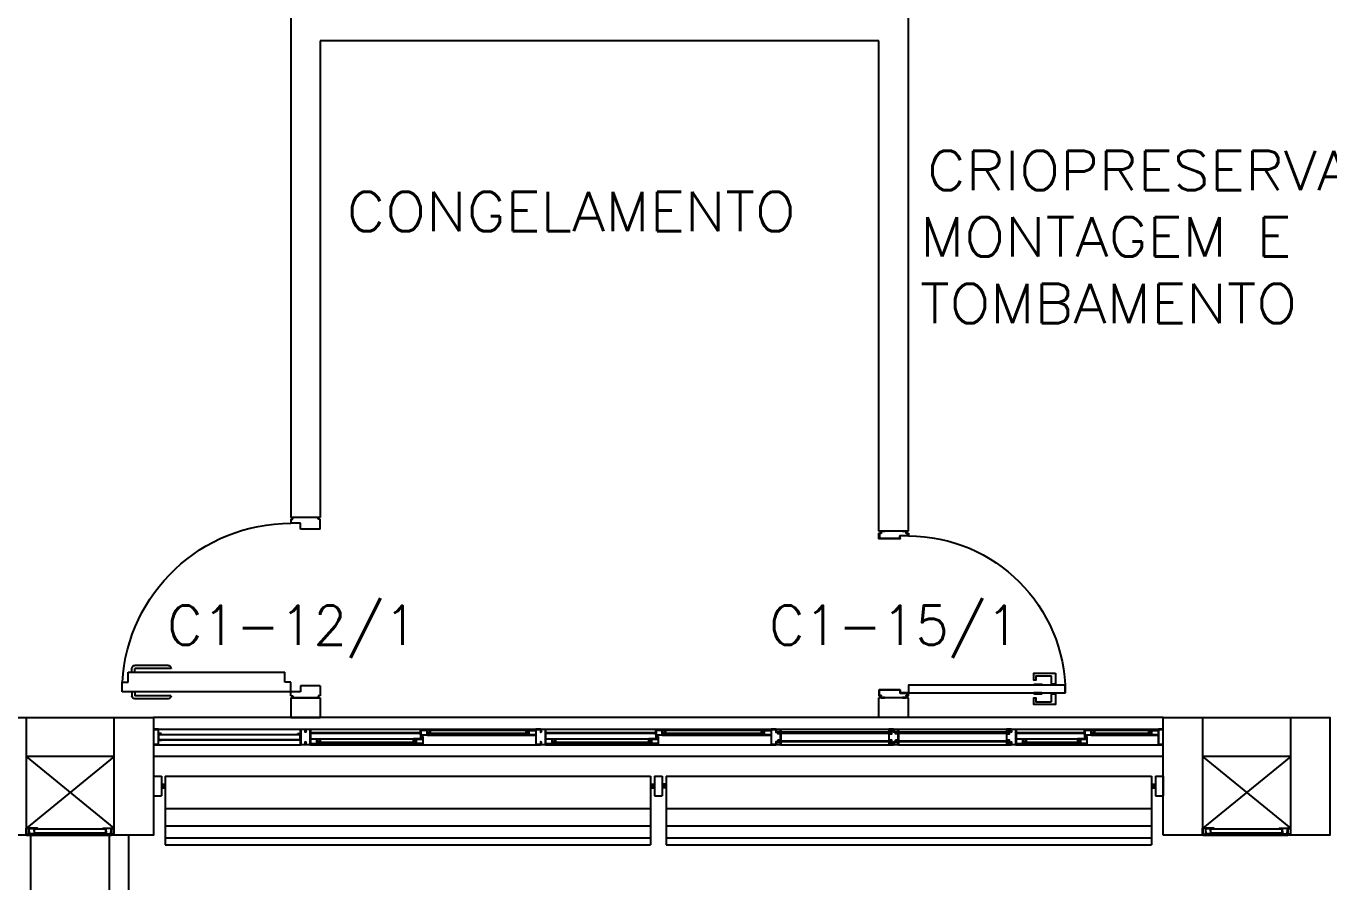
# Model space of a CAD drawing. Header units: millimetres. Extents: x 2801 to 3319, y 1187 to 1422.
# Drawn here: x 2996.52 to 3003.17, y 1251.11 to 1255.47 of the extents above; entities that cross this region are included whole.
import ezdxf

# ---------------------------------------------------------------- set-up
doc = ezdxf.new("R2010")
doc.units = ezdxf.units.MM
for name, color, linetype in [('AR-ALV', 2, 'Continuous'), ('AR-BRISES', 1, 'Continuous'), ('AR-ESQ', 1, 'Continuous'), ('AR-ESTC', 3, 'Continuous'), ('AR-PEITORIL', 1, 'Continuous'), ('AR-PISO', 1, 'Continuous'), ('AR-PORTA', 1, 'Continuous'), ('AR-SHAFT', 1, 'Continuous'), ('BR-LINHAS', 1, 'Continuous'), ('BR-MONTANTE', 242, 'Continuous'), ('BR-PAINEL', 1, 'Continuous'), ('BR-SUPORTE', 1, 'Continuous'), ('DT-ESQ-BAGUETE-C', 2, 'Continuous'), ('DT-ESQ-BAGUETE-V', 1, 'Continuous'), ('DT-ESQ-CHAPA DOBRADA-V', 1, 'Continuous'), ('DT-ESQ-MARCO-V', 1, 'Continuous'), ('DT-ESQ-PERFIL CADEIRA-C', 2, 'Continuous'), ('DT-ESQ-PERFIL CADEIRA-V', 1, 'Continuous'), ('DT-ESQ-PERFIL U SIMPLES-C', 2, 'Continuous'), ('DT-ESQ-PERFIL U-C', 2, 'Continuous'), ('DT-ESQ-PERFIL U-V', 1, 'Continuous'), ('DT-ESQ-VENEZIANA-C', 2, 'Continuous'), ('DT-ESQ-VENEZIANA-V', 2, 'Continuous'), ('DT-ESQ-VIDRO-C', 2, 'Continuous'), ('DT-ESQ-VIDRO-V', 2, 'Continuous'), ('ENDEREÇO', 2, 'Continuous'), ('insercao', 4, 'Continuous'), ('maçaneta', 1, 'Continuous'), ('mov', 1, 'Continuous'), ('PM-PERFIL U-C', 2, 'Continuous'), ('pm1', 2, 'Continuous'), ('pm2', 2, 'Continuous'), ('TEXTO', 2, 'Continuous')]:
    doc.layers.add(name, color=color, linetype=linetype)
doc.styles.add('S16', font='simplex.shx', dxfattribs={"width": 1.1, "height": 0.16})
doc.styles.add('UNB1-100', font='simplex.shx', dxfattribs={"height": 0.2})

# ---------------------------------------------------------------- blocks, each defined once
blk = doc.blocks.new('DET-GS-COBERTURA')
at = {"layer": 'AR-PISO', "linetype": 'Continuous'}
for p, q in [((211.4676, -512.9889), (210.8676, -512.9889)), ((210.9676, -516.3577), (210.9676, -512.9889)), ((211.3676, -516.3577), (211.3676, -512.9889)), ((211.4676, -516.3577), (211.4676, -512.9889))]:
    blk.add_line(p, q, dxfattribs=at)
blk = doc.blocks.new('pe80-alv-01p')
at = {"layer": 'maçaneta'}
for p, q in [((-0.165, 0.775), (-0.165, 0.945)), ((-0.13, 0.96), (-0.15, 0.96)), ((-0.15, 0.76), (-0.15, 0.945)), ((-0.13, 0.945), (-0.15, 0.945)), ((-0.03, 0.96), (-0.01, 0.96)), ((-0.03, 0.945), (-0.01, 0.945)), ((-0.01, 0.76), (-0.01, 0.945)), ((0.005, 0.775), (0.005, 0.945))]:
    blk.add_line(p, q, dxfattribs=at)
for centre, start, end in [((-0.15, 0.945), 90, 180), ((-0.01, 0.945), 360, 90), ((-0.15, 0.775), 180, 270), ((-0.01, 0.775), 270, 360)]:
    blk.add_arc(centre, 0.015, start, end, dxfattribs=at)
at = {"layer": 'mov'}
blk.add_arc((-0.03, 0.15), 0.86, 93.33303, 180, dxfattribs=at)
at = {"layer": 'pm1'}
for p, q in [((-0.03, 1.01), (-0.08, 1.01)), ((-0.08, 1.01), (-0.08, 0.98)), ((-0.03, 1.01), (-0.03, 1.01)), ((-0.03, 0.15), (-0.03, 1.01)), ((-0.13, 0.98), (-0.13, 0.18)), ((-0.08, 0.98), (-0.13, 0.98)), ((-0.91, 0.14), (-0.92, 0.14)), ((-0.92, 0.01), (-0.92, 0.14)), ((-0.91, 0.15), (-0.89, 0.15)), ((-0.91, 0.15), (-0.91, 0.14)), ((-0.89, 0.1), (-0.89, 0.15)), ((-0.08, 0.18), (-0.13, 0.18)), ((-0.08, 0.15), (-0.08, 0.18)), ((-0.03, 0.15), (-0.08, 0.15)), ((-0.01, 0.15), (-0.03, 0.15)), ((-0.03, 0.1), (-0.03, 0.15)), ((-0.03, 0.15), (-0.03, 0.15)), ((-0.01, 0.15), (-0.01, 0.14)), ((0.01, 0.15), (0.01, 0.15)), ((-0.86, 0.1), (-0.89, 0.1)), ((-0.86, 0), (-0.86, 0.1)), ((-0.06, 0), (-0.06, 0.1)), ((-0.06, 0.1), (-0.03, 0.1)), ((-0.91, 0.01), (-0.92, 0.01)), ((-0.91, 0), (-0.91, 0.01)), ((-0.86, 0), (-0.86, 0)), ((-0.06, 0), (-0.06, 0)), ((-0.06, 0), (-0.01, 0)), ((-0.01, 0), (-0.01, 0.01)), ((-0.86, 0), (-0.91, 0))]:
    blk.add_line(p, q, dxfattribs=at)
at = {"layer": 'pm2'}
for p, q in [((-0.01, 0.14), (0, 0.14)), ((0, 0.01), (0, 0.14)), ((-0.01, 0.01), (0, 0.01))]:
    blk.add_line(p, q, dxfattribs=at)
blk = doc.blocks.new('EF51-P')
at = {"layer": 'DT-ESQ-BAGUETE-C', "ltscale": 0.1}
for points in [[(1.41, -0.08), (1.3965, -0.08), (1.3965, -0.0785), (1.4095, -0.0785, 0.414214), (1.41, -0.078), (1.41, -0.067, 0.414214), (1.4095, -0.0665), (1.3965, -0.0665), (1.3965, -0.065), (1.41, -0.065, -0.414214), (1.4115, -0.0665), (1.4115, -0.0785, -0.414214)], [(1.9015, -0.08), (1.915, -0.08), (1.915, -0.0785), (1.902, -0.0785, -0.414214), (1.9015, -0.078), (1.9015, -0.067, -0.414214), (1.902, -0.0665), (1.915, -0.0665), (1.915, -0.065), (1.9015, -0.065, 0.414214), (1.9, -0.0665), (1.9, -0.0785, 0.414214)], [(2.61, -0.08), (2.5965, -0.08), (2.5965, -0.0785), (2.6095, -0.0785, 0.414214), (2.61, -0.078), (2.61, -0.067, 0.414214), (2.6095, -0.0665), (2.5965, -0.0665), (2.5965, -0.065), (2.61, -0.065, -0.414214), (2.6115, -0.0665), (2.6115, -0.0785, -0.414214)], [(3.1015, -0.08), (3.115, -0.08), (3.115, -0.0785), (3.102, -0.0785, -0.414214), (3.1015, -0.078), (3.1015, -0.067, -0.414214), (3.102, -0.0665), (3.115, -0.0665), (3.115, -0.065), (3.1015, -0.065, 0.414214), (3.1, -0.0665), (3.1, -0.0785, 0.414214)], [(4.7975, -0.08), (4.784, -0.08), (4.784, -0.0785), (4.797, -0.0785, 0.414214), (4.7975, -0.078), (4.7975, -0.067, 0.414214), (4.797, -0.0665), (4.784, -0.0665), (4.784, -0.065), (4.7975, -0.065, -0.414214), (4.799, -0.0665), (4.799, -0.0785, -0.414214)], [(5.0765, -0.08), (5.09, -0.08), (5.09, -0.0785), (5.077, -0.0785, -0.414214), (5.0765, -0.078), (5.0765, -0.067, -0.414214), (5.077, -0.0665), (5.09, -0.0665), (5.09, -0.065), (5.0765, -0.065, 0.414214), (5.075, -0.0665), (5.075, -0.0785, 0.414214)], [(0.8485, -0.125), (0.835, -0.125), (0.835, -0.1235), (0.848, -0.1235, 0.414214), (0.8485, -0.123), (0.8485, -0.112, 0.414214), (0.848, -0.1115), (0.835, -0.1115), (0.835, -0.11), (0.8485, -0.11, -0.414214), (0.85, -0.1115), (0.85, -0.1235, -0.414214)], [(1.3265, -0.125), (1.34, -0.125), (1.34, -0.1235), (1.327, -0.1235, -0.414214), (1.3265, -0.123), (1.3265, -0.112, -0.414214), (1.327, -0.1115), (1.34, -0.1115), (1.34, -0.11), (1.3265, -0.11, 0.414214), (1.325, -0.1115), (1.325, -0.1235, 0.414214)], [(2.0485, -0.125), (2.035, -0.125), (2.035, -0.1235), (2.048, -0.1235, 0.414214), (2.0485, -0.123), (2.0485, -0.112, 0.414214), (2.048, -0.1115), (2.035, -0.1115), (2.035, -0.11), (2.0485, -0.11, -0.414214), (2.05, -0.1115), (2.05, -0.1235, -0.414214)], [(2.5265, -0.125), (2.54, -0.125), (2.54, -0.1235), (2.527, -0.1235, -0.414214), (2.5265, -0.123), (2.5265, -0.112, -0.414214), (2.527, -0.1115), (2.54, -0.1115), (2.54, -0.11), (2.5265, -0.11, 0.414214), (2.525, -0.1115), (2.525, -0.1235, 0.414214)], [(4.4485, -0.125), (4.435, -0.125), (4.435, -0.1235), (4.448, -0.1235, 0.414214), (4.4485, -0.123), (4.4485, -0.112, 0.414214), (4.448, -0.1115), (4.435, -0.1115), (4.435, -0.11), (4.4485, -0.11, -0.414214), (4.45, -0.1115), (4.45, -0.1235, -0.414214)], [(4.714, -0.125), (4.7275, -0.125), (4.7275, -0.1235), (4.7145, -0.1235, -0.414214), (4.714, -0.123), (4.714, -0.112, -0.414214), (4.7145, -0.1115), (4.7275, -0.1115), (4.7275, -0.11), (4.714, -0.11, 0.414214), (4.7125, -0.1115), (4.7125, -0.1235, 0.414214)]]:
    blk.add_lwpolyline(points, format="xyb", close=True, dxfattribs=at)
at = {"layer": 'DT-ESQ-BAGUETE-V', "ltscale": 0.1}
for p, q in [((1.41, -0.065), (1.9015, -0.065)), ((2.61, -0.065), (3.1015, -0.065)), ((4.7975, -0.065), (5.0765, -0.065)), ((0.8485, -0.11), (1.3265, -0.11)), ((2.0485, -0.11), (2.5265, -0.11)), ((4.4485, -0.11), (4.714, -0.11))]:
    blk.add_line(p, q, dxfattribs=at)
at = {"layer": 'DT-ESQ-CHAPA DOBRADA-V', "ltscale": 0.1}
for p, q in [((0.8, -0.077), (1.3615, -0.077)), ((0.8, -0.08), (1.3615, -0.08)), ((2, -0.077), (2.5615, -0.077)), ((2, -0.08), (2.5615, -0.08)), ((4.4, -0.077), (4.749, -0.077)), ((4.4, -0.08), (4.749, -0.08))]:
    blk.add_line(p, q, dxfattribs=at)
at = {"layer": 'DT-ESQ-MARCO-V', "ltscale": 0.1}
for p, q in [((0.0235, -0.06), (0.7515, -0.06)), ((3.1985, -0.06), (3.7515, -0.06)), ((3.7985, -0.06), (4.3515, -0.06)), ((0.0235, -0.14), (0.7515, -0.14)), ((3.1985, -0.14), (3.7515, -0.14)), ((3.7985, -0.14), (4.3515, -0.14))]:
    blk.add_line(p, q, dxfattribs=at)
at = {"layer": 'DT-ESQ-PERFIL CADEIRA-C', "ltscale": 0.1}
for p, q in [((1.3635, -0.0885), (1.41, -0.0885)), ((1.95, -0.0885), (1.9015, -0.0885)), ((2.5635, -0.0885), (2.61, -0.0885)), ((3.15, -0.0885), (3.1015, -0.0885)), ((4.751, -0.0885), (4.7975, -0.0885)), ((5.125, -0.0885), (5.0765, -0.0885)), ((0.8, -0.1335), (0.8485, -0.1335)), ((1.373, -0.1335), (1.3265, -0.1335)), ((2, -0.1335), (2.0485, -0.1335)), ((2.573, -0.1335), (2.5265, -0.1335)), ((4.4, -0.1335), (4.4485, -0.1335)), ((4.7605, -0.1335), (4.714, -0.1335))]:
    blk.add_line(p, q, dxfattribs=at)
for points in [[(1.41, -0.087, -1), (1.41, -0.09), (1.3635, -0.09, -0.414214), (1.3615, -0.088), (1.3615, -0.067, -0.414214), (1.3635, -0.065), (1.395, -0.065, -0.414214), (1.3965, -0.0665), (1.3965, -0.087)], [(1.9015, -0.09), (1.95, -0.09), (1.95, -0.0885), (1.915, -0.0885, 0.198912), (1.9161, -0.0881, 0.198913), (1.9165, -0.087), (1.9165, -0.067, -0.414214), (1.917, -0.0665), (1.95, -0.0665), (1.95, -0.065), (1.9165, -0.065, 0.414214), (1.915, -0.0665), (1.915, -0.0785), (1.915, -0.08), (1.915, -0.087), (1.9015, -0.087, 1)], [(2.61, -0.087, -1), (2.61, -0.09), (2.5635, -0.09, -0.414214), (2.5615, -0.088), (2.5615, -0.067, -0.414214), (2.5635, -0.065), (2.595, -0.065, -0.414214), (2.5965, -0.0665), (2.5965, -0.087)], [(3.1015, -0.09), (3.15, -0.09), (3.15, -0.0885), (3.115, -0.0885, 0.198912), (3.1161, -0.0881, 0.198913), (3.1165, -0.087), (3.1165, -0.067, -0.414214), (3.117, -0.0665), (3.15, -0.0665), (3.15, -0.065), (3.1165, -0.065, 0.414214), (3.115, -0.0665), (3.115, -0.0785), (3.115, -0.08), (3.115, -0.087), (3.1015, -0.087, 1)], [(4.7975, -0.087, -1), (4.7975, -0.09), (4.751, -0.09, -0.414214), (4.749, -0.088), (4.749, -0.067, -0.414214), (4.751, -0.065), (4.7825, -0.065, -0.414214), (4.784, -0.0665), (4.784, -0.087)], [(5.0765, -0.09), (5.125, -0.09), (5.125, -0.0885), (5.09, -0.0885, 0.198912), (5.0911, -0.0881, 0.198913), (5.0915, -0.087), (5.0915, -0.067, -0.414214), (5.092, -0.0665), (5.125, -0.0665), (5.125, -0.065), (5.0915, -0.065, 0.414214), (5.09, -0.0665), (5.09, -0.0785), (5.09, -0.08), (5.09, -0.087), (5.0765, -0.087, 1)], [(0.8485, -0.135), (0.8, -0.135), (0.8, -0.1335), (0.835, -0.1335, -0.198912), (0.8339, -0.1331, -0.198913), (0.8335, -0.132), (0.8335, -0.112, 0.414214), (0.833, -0.1115), (0.8, -0.1115), (0.8, -0.11), (0.8335, -0.11, -0.414214), (0.835, -0.1115), (0.835, -0.1235), (0.835, -0.125), (0.835, -0.132), (0.8485, -0.132, -1)], [(1.3265, -0.132, 1), (1.3265, -0.135), (1.373, -0.135, 0.414214), (1.375, -0.133), (1.375, -0.112, 0.414214), (1.373, -0.11), (1.3415, -0.11, 0.414214), (1.34, -0.1115), (1.34, -0.132)], [(1.34, -0.1335, 0.198913), (1.3411, -0.1331, 0.198913), (1.3415, -0.132), (1.3415, -0.112, -0.414214), (1.342, -0.1115), (1.373, -0.1115, -0.414214), (1.3735, -0.112), (1.3735, -0.133, -0.414214), (1.373, -0.1335)], [(1.3965, -0.0885, -0.198913), (1.3954, -0.0881, -0.198913), (1.395, -0.087), (1.395, -0.067, 0.414214), (1.3945, -0.0665), (1.3635, -0.0665, 0.414214), (1.363, -0.067), (1.363, -0.088, 0.414214), (1.3635, -0.0885)], [(2.0485, -0.135), (2, -0.135), (2, -0.1335), (2.035, -0.1335, -0.198912), (2.0339, -0.1331, -0.198913), (2.0335, -0.132), (2.0335, -0.112, 0.414214), (2.033, -0.1115), (2, -0.1115), (2, -0.11), (2.0335, -0.11, -0.414214), (2.035, -0.1115), (2.035, -0.1235), (2.035, -0.125), (2.035, -0.132), (2.0485, -0.132, -1)], [(2.5265, -0.132, 1), (2.5265, -0.135), (2.573, -0.135, 0.414214), (2.575, -0.133), (2.575, -0.112, 0.414214), (2.573, -0.11), (2.5415, -0.11, 0.414214), (2.54, -0.1115), (2.54, -0.132)], [(2.54, -0.1335, 0.198913), (2.5411, -0.1331, 0.198913), (2.5415, -0.132), (2.5415, -0.112, -0.414214), (2.542, -0.1115), (2.573, -0.1115, -0.414214), (2.5735, -0.112), (2.5735, -0.133, -0.414214), (2.573, -0.1335)], [(2.5965, -0.0885, -0.198913), (2.5954, -0.0881, -0.198913), (2.595, -0.087), (2.595, -0.067, 0.414214), (2.5945, -0.0665), (2.5635, -0.0665, 0.414214), (2.563, -0.067), (2.563, -0.088, 0.414214), (2.5635, -0.0885)], [(4.4485, -0.135), (4.4, -0.135), (4.4, -0.1335), (4.435, -0.1335, -0.198912), (4.4339, -0.1331, -0.198913), (4.4335, -0.132), (4.4335, -0.112, 0.414214), (4.433, -0.1115), (4.4, -0.1115), (4.4, -0.11), (4.4335, -0.11, -0.414214), (4.435, -0.1115), (4.435, -0.1235), (4.435, -0.125), (4.435, -0.132), (4.4485, -0.132, -1)], [(4.714, -0.132, 1), (4.714, -0.135), (4.7605, -0.135, 0.414214), (4.7625, -0.133), (4.7625, -0.112, 0.414214), (4.7605, -0.11), (4.729, -0.11, 0.414214), (4.7275, -0.1115), (4.7275, -0.132)], [(4.7275, -0.1335, 0.198913), (4.7286, -0.1331, 0.198913), (4.729, -0.132), (4.729, -0.112, -0.414214), (4.7295, -0.1115), (4.7605, -0.1115, -0.414214), (4.761, -0.112), (4.761, -0.133, -0.414214), (4.7605, -0.1335)], [(4.784, -0.0885, -0.198913), (4.7829, -0.0881, -0.198913), (4.7825, -0.087), (4.7825, -0.067, 0.414214), (4.782, -0.0665), (4.751, -0.0665, 0.414214), (4.7505, -0.067), (4.7505, -0.088, 0.414214), (4.751, -0.0885)]]:
    blk.add_lwpolyline(points, format="xyb", close=True, dxfattribs=at)
at = {"layer": 'DT-ESQ-PERFIL CADEIRA-V', "ltscale": 0.1}
for p, q in [((1.395, -0.09), (1.9015, -0.09)), ((2.595, -0.09), (3.1015, -0.09)), ((4.7825, -0.09), (5.0765, -0.09)), ((0.8485, -0.135), (1.3265, -0.135)), ((2.0485, -0.135), (2.5265, -0.135)), ((4.4485, -0.135), (4.714, -0.135))]:
    blk.add_line(p, q, dxfattribs=at)
at = {"layer": 'DT-ESQ-PERFIL U SIMPLES-C', "ltscale": 0.1}
for points in [[(1.3635, -0.102), (1.3715, -0.102), (1.3715, -0.1005), (1.3635, -0.1005, -0.414214), (1.363, -0.1), (1.363, -0.092, -0.414214), (1.3635, -0.0915), (1.3715, -0.0915), (1.3715, -0.09), (1.3635, -0.09, 0.414214), (1.3615, -0.092), (1.3615, -0.1, 0.414214)], [(1.373, -0.098), (1.365, -0.098), (1.365, -0.0995), (1.373, -0.0995, -0.414214), (1.3735, -0.1), (1.3735, -0.108, -0.414214), (1.373, -0.1085), (1.365, -0.1085), (1.365, -0.11), (1.373, -0.11, 0.414214), (1.375, -0.108), (1.375, -0.1, 0.414214)], [(2.5635, -0.102), (2.5715, -0.102), (2.5715, -0.1005), (2.5635, -0.1005, -0.414214), (2.563, -0.1), (2.563, -0.092, -0.414214), (2.5635, -0.0915), (2.5715, -0.0915), (2.5715, -0.09), (2.5635, -0.09, 0.414214), (2.5615, -0.092), (2.5615, -0.1, 0.414214)], [(2.573, -0.098), (2.565, -0.098), (2.565, -0.0995), (2.573, -0.0995, -0.414214), (2.5735, -0.1), (2.5735, -0.108, -0.414214), (2.573, -0.1085), (2.565, -0.1085), (2.565, -0.11), (2.573, -0.11, 0.414214), (2.575, -0.108), (2.575, -0.1, 0.414214)], [(4.751, -0.102), (4.759, -0.102), (4.759, -0.1005), (4.751, -0.1005, -0.414214), (4.7505, -0.1), (4.7505, -0.092, -0.414214), (4.751, -0.0915), (4.759, -0.0915), (4.759, -0.09), (4.751, -0.09, 0.414214), (4.749, -0.092), (4.749, -0.1, 0.414214)], [(4.7605, -0.098), (4.7525, -0.098), (4.7525, -0.0995), (4.7605, -0.0995, -0.414214), (4.761, -0.1), (4.761, -0.108, -0.414214), (4.7605, -0.1085), (4.7525, -0.1085), (4.7525, -0.11), (4.7605, -0.11, 0.414214), (4.7625, -0.108), (4.7625, -0.1, 0.414214)]]:
    blk.add_lwpolyline(points, format="xyb", close=True, dxfattribs=at)
at = {"layer": 'DT-ESQ-PERFIL U-C', "ltscale": 0.1}
for points in [[(0.025, -0.1234), (0.025, -0.086), (0.0385, -0.086, 1), (0.0385, -0.083), (0.025, -0.083), (0.025, -0.0615, 0.414214), (0.0235, -0.06), (0.0015, -0.06, 0.414214), (0, -0.0615), (0, -0.075), (0.0015, -0.075), (0.0015, -0.0615), (0.0235, -0.0615), (0.0235, -0.083, 0.414214), (0.025, -0.0845, 0.414214), (0.0235, -0.086), (0.0235, -0.1234), (0.0235, -0.1385), (0.0015, -0.1385), (0.0015, -0.125), (0, -0.125), (0, -0.1385, 0.414214), (0.0015, -0.14), (0.0235, -0.14, 0.414214), (0.025, -0.1385)], [(0.75, -0.1234), (0.75, -0.086), (0.7365, -0.086, -1), (0.7365, -0.083), (0.75, -0.083), (0.75, -0.0615, -0.414214), (0.7515, -0.06), (0.7735, -0.06, -0.414214), (0.775, -0.0615), (0.775, -0.075), (0.7735, -0.075), (0.7735, -0.0615), (0.7515, -0.0615), (0.7515, -0.083, -0.414214), (0.75, -0.0845, -0.414214), (0.7515, -0.086), (0.7515, -0.1234), (0.7515, -0.1385), (0.7735, -0.1385), (0.7735, -0.125), (0.775, -0.125), (0.775, -0.1385, -0.414214), (0.7735, -0.14), (0.7515, -0.14, -0.414214), (0.75, -0.1385)], [(0.775, -0.0615, -0.414214), (0.7765, -0.06), (0.7985, -0.06, -0.414214), (0.8, -0.0615), (0.8, -0.1385, -0.414214), (0.7985, -0.14), (0.7765, -0.14, -0.414214), (0.775, -0.1385), (0.775, -0.125), (0.7765, -0.125), (0.7765, -0.138, 0.414214), (0.777, -0.1385), (0.798, -0.1385, 0.414214), (0.7985, -0.138), (0.7985, -0.062, 0.414214), (0.798, -0.0615), (0.777, -0.0615, 0.414214), (0.7765, -0.062), (0.7765, -0.075), (0.775, -0.075)], [(1.975, -0.0615, 0.414214), (1.9735, -0.06), (1.9515, -0.06, 0.414214), (1.95, -0.0615), (1.95, -0.1385, 0.414214), (1.9515, -0.14), (1.9735, -0.14, 0.414214), (1.975, -0.1385), (1.975, -0.125), (1.9735, -0.125), (1.9735, -0.138, -0.414214), (1.973, -0.1385), (1.952, -0.1385, -0.414214), (1.9515, -0.138), (1.9515, -0.062, -0.414214), (1.952, -0.0615), (1.973, -0.0615, -0.414214), (1.9735, -0.062), (1.9735, -0.075), (1.975, -0.075)], [(1.975, -0.0615, -0.414214), (1.9765, -0.06), (1.9985, -0.06, -0.414214), (2, -0.0615), (2, -0.1385, -0.414214), (1.9985, -0.14), (1.9765, -0.14, -0.414214), (1.975, -0.1385), (1.975, -0.125), (1.9765, -0.125), (1.9765, -0.138, 0.414214), (1.977, -0.1385), (1.998, -0.1385, 0.414214), (1.9985, -0.138), (1.9985, -0.062, 0.414214), (1.998, -0.0615), (1.977, -0.0615, 0.414214), (1.9765, -0.062), (1.9765, -0.075), (1.975, -0.075)], [(3.175, -0.0615, 0.414214), (3.1735, -0.06), (3.1515, -0.06, 0.414214), (3.15, -0.0615), (3.15, -0.1385, 0.414214), (3.1515, -0.14), (3.1735, -0.14, 0.414214), (3.175, -0.1385), (3.175, -0.125), (3.1735, -0.125), (3.1735, -0.138, -0.414214), (3.173, -0.1385), (3.152, -0.1385, -0.414214), (3.1515, -0.138), (3.1515, -0.062, -0.414214), (3.152, -0.0615), (3.173, -0.0615, -0.414214), (3.1735, -0.062), (3.1735, -0.075), (3.175, -0.075)], [(3.2, -0.1285), (3.2, -0.1385, -0.414214), (3.1985, -0.14), (3.1765, -0.14, -0.414214), (3.175, -0.1385), (3.175, -0.125), (3.1765, -0.125), (3.1765, -0.138, 0.414214), (3.177, -0.1385), (3.198, -0.1385, 0.414214), (3.1985, -0.138), (3.1985, -0.1285), (3.1855, -0.1285, -0.414214), (3.184, -0.127), (3.184, -0.117, -0.414214), (3.1855, -0.1155), (3.1985, -0.1155), (3.1985, -0.0845), (3.1855, -0.0845, -0.414214), (3.184, -0.083), (3.184, -0.073, -0.414214), (3.1855, -0.0715), (3.1985, -0.0715), (3.1985, -0.062, 0.414214), (3.198, -0.0615), (3.177, -0.0615, 0.414214), (3.1765, -0.062), (3.1765, -0.075), (3.175, -0.075), (3.175, -0.0615, -0.414214), (3.1765, -0.06), (3.1985, -0.06, -0.414214), (3.2, -0.0615), (3.2, -0.0715, -0.414214), (3.1985, -0.073), (3.1855, -0.073), (3.1855, -0.083), (3.1985, -0.083), (3.1985, -0.083, -0.414214), (3.2, -0.0845), (3.2, -0.1155, -0.414214), (3.1985, -0.117), (3.1985, -0.117), (3.1855, -0.117), (3.1855, -0.127), (3.1985, -0.127, -0.414214)], [(3.75, -0.1285), (3.75, -0.1385, 0.414214), (3.7515, -0.14), (3.7735, -0.14, 0.414214), (3.775, -0.1385), (3.775, -0.125), (3.7735, -0.125), (3.7735, -0.138, -0.414214), (3.773, -0.1385), (3.752, -0.1385, -0.414214), (3.7515, -0.138), (3.7515, -0.1285), (3.7645, -0.1285, 0.414214), (3.766, -0.127), (3.766, -0.117, 0.414214), (3.7645, -0.1155), (3.7515, -0.1155), (3.7515, -0.0845), (3.7645, -0.0845, 0.414214), (3.766, -0.083), (3.766, -0.073, 0.414214), (3.7645, -0.0715), (3.7515, -0.0715), (3.7515, -0.062, -0.414214), (3.752, -0.0615), (3.773, -0.0615, -0.414214), (3.7735, -0.062), (3.7735, -0.075), (3.775, -0.075), (3.775, -0.0615, 0.414214), (3.7735, -0.06), (3.7515, -0.06, 0.414214), (3.75, -0.0615), (3.75, -0.0715, 0.414214), (3.7515, -0.073), (3.7645, -0.073), (3.7645, -0.083), (3.7515, -0.083), (3.7515, -0.083, 0.414214), (3.75, -0.0845), (3.75, -0.1155, 0.414214), (3.7515, -0.117), (3.7515, -0.117), (3.7645, -0.117), (3.7645, -0.127), (3.7515, -0.127, 0.414214)], [(3.8, -0.1285), (3.8, -0.1385, -0.414214), (3.7985, -0.14), (3.7765, -0.14, -0.414214), (3.775, -0.1385), (3.775, -0.125), (3.7765, -0.125), (3.7765, -0.138, 0.414214), (3.777, -0.1385), (3.798, -0.1385, 0.414214), (3.7985, -0.138), (3.7985, -0.1285), (3.7855, -0.1285, -0.414214), (3.784, -0.127), (3.784, -0.117, -0.414214), (3.7855, -0.1155), (3.7985, -0.1155), (3.7985, -0.0845), (3.7855, -0.0845, -0.414214), (3.784, -0.083), (3.784, -0.073, -0.414214), (3.7855, -0.0715), (3.7985, -0.0715), (3.7985, -0.062, 0.414214), (3.798, -0.0615), (3.777, -0.0615, 0.414214), (3.7765, -0.062), (3.7765, -0.075), (3.775, -0.075), (3.775, -0.0615, -0.414214), (3.7765, -0.06), (3.7985, -0.06, -0.414214), (3.8, -0.0615), (3.8, -0.0715, -0.414214), (3.7985, -0.073), (3.7855, -0.073), (3.7855, -0.083), (3.7985, -0.083), (3.7985, -0.083, -0.414214), (3.8, -0.0845), (3.8, -0.1155, -0.414214), (3.7985, -0.117), (3.7985, -0.117), (3.7855, -0.117), (3.7855, -0.127), (3.7985, -0.127, -0.414214)], [(4.35, -0.1285), (4.35, -0.1385, 0.414214), (4.3515, -0.14), (4.3735, -0.14, 0.414214), (4.375, -0.1385), (4.375, -0.125), (4.3735, -0.125), (4.3735, -0.138, -0.414214), (4.373, -0.1385), (4.352, -0.1385, -0.414214), (4.3515, -0.138), (4.3515, -0.1285), (4.3645, -0.1285, 0.414214), (4.366, -0.127), (4.366, -0.117, 0.414214), (4.3645, -0.1155), (4.3515, -0.1155), (4.3515, -0.0845), (4.3645, -0.0845, 0.414214), (4.366, -0.083), (4.366, -0.073, 0.414214), (4.3645, -0.0715), (4.3515, -0.0715), (4.3515, -0.062, -0.414214), (4.352, -0.0615), (4.373, -0.0615, -0.414214), (4.3735, -0.062), (4.3735, -0.075), (4.375, -0.075), (4.375, -0.0615, 0.414214), (4.3735, -0.06), (4.3515, -0.06, 0.414214), (4.35, -0.0615), (4.35, -0.0715, 0.414214), (4.3515, -0.073), (4.3645, -0.073), (4.3645, -0.083), (4.3515, -0.083), (4.3515, -0.083, 0.414214), (4.35, -0.0845), (4.35, -0.1155, 0.414214), (4.3515, -0.117), (4.3515, -0.117), (4.3645, -0.117), (4.3645, -0.127), (4.3515, -0.127, 0.414214)], [(4.375, -0.0615, -0.414214), (4.3765, -0.06), (4.3985, -0.06, -0.414214), (4.4, -0.0615), (4.4, -0.1385, -0.414214), (4.3985, -0.14), (4.3765, -0.14, -0.414214), (4.375, -0.1385), (4.375, -0.125), (4.3765, -0.125), (4.3765, -0.138, 0.414214), (4.377, -0.1385), (4.398, -0.1385, 0.414214), (4.3985, -0.138), (4.3985, -0.062, 0.414214), (4.398, -0.0615), (4.377, -0.0615, 0.414214), (4.3765, -0.062), (4.3765, -0.075), (4.375, -0.075)], [(5.15, -0.0615, 0.414214), (5.1485, -0.06), (5.1265, -0.06, 0.414214), (5.125, -0.0615), (5.125, -0.1385, 0.414214), (5.1265, -0.14), (5.1485, -0.14, 0.414214), (5.15, -0.1385), (5.15, -0.125), (5.1485, -0.125), (5.1485, -0.138, -0.414214), (5.148, -0.1385), (5.127, -0.1385, -0.414214), (5.1265, -0.138), (5.1265, -0.062, -0.414214), (5.127, -0.0615), (5.148, -0.0615, -0.414214), (5.1485, -0.062), (5.1485, -0.075), (5.15, -0.075)], [(0.04, -0.086), (0.0265, -0.086, 0.414214), (0.025, -0.0875), (0.025, -0.1145, 0.414214), (0.0265, -0.116), (0.04, -0.116), (0.04, -0.1145), (0.0265, -0.1145), (0.0265, -0.0875), (0.04, -0.0875)], [(0.735, -0.086), (0.7485, -0.086, -0.414214), (0.75, -0.0875), (0.75, -0.1145, -0.414214), (0.7485, -0.116), (0.735, -0.116), (0.735, -0.1145), (0.7485, -0.1145), (0.7485, -0.0875), (0.735, -0.0875)]]:
    blk.add_lwpolyline(points, format="xyb", close=True, dxfattribs=at)
for points in [[(0.025, -0.0845), (0.0385, -0.0845)], [(0.75, -0.0845), (0.7365, -0.0845)]]:
    blk.add_lwpolyline(points, dxfattribs=at)
at = {"layer": 'DT-ESQ-PERFIL U-V', "ltscale": 0.1}
for p, q in [((0.7985, -0.06), (1.9515, -0.06)), ((1.9985, -0.06), (3.1515, -0.06)), ((4.3985, -0.06), (5.1265, -0.06)), ((0.7985, -0.14), (1.9515, -0.14)), ((1.9985, -0.14), (3.1515, -0.14)), ((4.3985, -0.14), (5.1265, -0.14))]:
    blk.add_line(p, q, dxfattribs=at)
at = {"layer": 'DT-ESQ-VENEZIANA-C', "ltscale": 0.1}
for p, q in [((0.0265, -0.113), (0.7485, -0.113)), ((0.0265, -0.1145), (0.7485, -0.1145))]:
    blk.add_line(p, q, dxfattribs=at)
at = {"layer": 'DT-ESQ-VENEZIANA-V', "ltscale": 0.1}
blk.add_line((0.0265, -0.0875), (0.7485, -0.0875), dxfattribs=at)
at = {"layer": 'DT-ESQ-VIDRO-C', "ltscale": 0.1}
for points in [[(0.838, -0.13), (0.838, -0.127), (1.337, -0.127), (1.337, -0.13)], [(1.9125, -0.085), (1.9125, -0.082), (1.399, -0.082), (1.399, -0.085)], [(2.038, -0.13), (2.038, -0.127), (2.537, -0.127), (2.537, -0.13)], [(3.1125, -0.085), (3.1125, -0.082), (2.599, -0.082), (2.599, -0.085)], [(3.7625, -0.081), (3.7625, -0.075), (3.1875, -0.075), (3.1875, -0.081)], [(4.3625, -0.081), (4.3625, -0.075), (3.7875, -0.075), (3.7875, -0.081)], [(4.438, -0.13), (4.438, -0.127), (4.7245, -0.127), (4.7245, -0.13)], [(5.0875, -0.085), (5.0875, -0.082), (4.7865, -0.082), (4.7865, -0.085)]]:
    blk.add_lwpolyline(points, close=True, dxfattribs=at)
at = {"layer": 'DT-ESQ-VIDRO-V', "ltscale": 0.1}
for points in [[(3.7625, -0.119), (3.7625, -0.125), (3.1875, -0.125), (3.1875, -0.119)], [(4.3625, -0.119), (4.3625, -0.125), (3.7875, -0.125), (3.7875, -0.119)]]:
    blk.add_lwpolyline(points, close=True, dxfattribs=at)
blk = doc.blocks.new('BR-MODULO1')
at = {"layer": 'BR-LINHAS'}
for p, q in [((0.06, -0.2648), (2.535, -0.2648)), ((2.615, -0.2648), (5.09, -0.2648)), ((0.06, -0.3524), (2.535, -0.3524)), ((2.615, -0.3524), (5.09, -0.3524)), ((0.06, -0.4147), (2.535, -0.4147)), ((2.615, -0.4147), (5.09, -0.4147))]:
    blk.add_line(p, q, dxfattribs=at)
at = {"layer": 'BR-MONTANTE'}
for p, q in [((0, -0.1), (0, -0.2)), ((0, -0.1), (0.04, -0.1)), ((0.04, -0.1), (0.04, -0.2)), ((2.5547, -0.1), (2.5947, -0.1)), ((2.5547, -0.1), (2.5547, -0.2)), ((2.5947, -0.1), (2.5947, -0.2)), ((5.11, -0.1), (5.11, -0.2)), ((5.11, -0.1), (5.15, -0.1)), ((5.15, -0.1), (5.15, -0.2)), ((0, -0.2), (0.04, -0.2)), ((2.5547, -0.2), (2.5947, -0.2)), ((5.11, -0.2), (5.15, -0.2))]:
    blk.add_line(p, q, dxfattribs=at)
at = {"layer": 'BR-PAINEL'}
for p, q in [((0.06, -0.1), (2.535, -0.1)), ((0.06, -0.1), (0.06, -0.45)), ((2.535, -0.1), (2.535, -0.45)), ((2.615, -0.1), (2.615, -0.45)), ((2.615, -0.1), (5.09, -0.1)), ((5.09, -0.1), (5.09, -0.45)), ((0.06, -0.45), (2.535, -0.45)), ((2.615, -0.45), (5.09, -0.45))]:
    blk.add_line(p, q, dxfattribs=at)
at = {"layer": 'BR-SUPORTE'}
for p, q in [((0.04, -0.14), (0.06, -0.14)), ((0.04, -0.16), (0.06, -0.16)), ((0.05, -0.14), (0.05, -0.16)), ((2.5347, -0.14), (2.5547, -0.14)), ((2.5347, -0.16), (2.5547, -0.16)), ((2.5447, -0.14), (2.5447, -0.16)), ((2.6147, -0.14), (2.5947, -0.14)), ((2.6147, -0.16), (2.5947, -0.16)), ((2.6047, -0.14), (2.6047, -0.16)), ((5.09, -0.14), (5.11, -0.14)), ((5.09, -0.16), (5.11, -0.16)), ((5.1, -0.14), (5.1, -0.16))]:
    blk.add_line(p, q, dxfattribs=at)
blk = doc.blocks.new('PM3')
at = {"layer": 'maçaneta'}
for points in [[(0.02, 0.825), (-0.035, 0.825), (-0.035, 0.715), (0, 0.715), (0, 0.725), (-0.02, 0.725), (-0.02, 0.8035, -0.414214), (-0.0185, 0.805), (0.02, 0.805)], [(0.125, 0.825), (0.07, 0.825), (0.07, 0.805), (0.1085, 0.805, -0.414214), (0.11, 0.8035), (0.11, 0.725), (0.09, 0.725), (0.09, 0.715), (0.125, 0.715)]]:
    blk.add_lwpolyline(points, format="xyb", close=True, dxfattribs=at)
for points in [[(0.02, 0.715), (0.02, 0.755), (0.025, 0.755), (0.025, 0.715)], [(0.07, 0.715), (0.07, 0.755), (0.065, 0.755), (0.065, 0.715)]]:
    blk.add_lwpolyline(points, close=True, dxfattribs=at)
at = {"layer": 'mov'}
blk.add_arc((0.025, 0.075), 0.8, 0, 90, dxfattribs=at)
at = {"layer": 'PM-PERFIL U-C'}
for p, q in [((0.01, 0.065), (0.01, 0.0735)), ((0.0115, 0.075), (0.0235, 0.075)), ((0.012, 0.073), (0.012, 0.0645)), ((0.023, 0.073), (0.012, 0.073)), ((0.023, 0.0335), (0.023, 0.073)), ((0.025, 0.0735), (0.025, 0.034)), ((0.825, 0.0735), (0.825, 0.034)), ((0.8385, 0.075), (0.8265, 0.075)), ((0.827, 0.073), (0.838, 0.073)), ((0.827, 0.0335), (0.827, 0.073)), ((0.838, 0.073), (0.838, 0.0645)), ((0.84, 0.065), (0.84, 0.0735)), ((0, 0.045), (0, 0.0635)), ((0.002, 0.045), (0, 0.045)), ((0.0015, 0.065), (0.01, 0.065)), ((0.002, 0.063), (0.002, 0.045)), ((0.0105, 0.063), (0.002, 0.063)), ((0.038, 0.032), (0.0245, 0.032)), ((0.0385, 0.034), (0.025, 0.034)), ((0.038, 0.032), (0.038, -0.073)), ((0.04, 0.0325), (0.04, -0.0735)), ((0.81, 0.0325), (0.81, -0.0735)), ((0.8115, 0.034), (0.825, 0.034)), ((0.812, 0.032), (0.8255, 0.032)), ((0.812, 0.032), (0.812, -0.073)), ((0.8395, 0.063), (0.848, 0.063)), ((0.8485, 0.065), (0.84, 0.065)), ((0.848, 0.063), (0.848, 0.045)), ((0.848, 0.045), (0.85, 0.045)), ((0.85, 0.045), (0.85, 0.0635)), ((0, -0.045), (0.002, -0.045)), ((0, -0.0635), (0, -0.045)), ((0.01, -0.065), (0.0015, -0.065)), ((0.002, -0.045), (0.002, -0.063)), ((0.002, -0.063), (0.0105, -0.063)), ((0.01, -0.0735), (0.01, -0.065)), ((0.012, -0.0645), (0.012, -0.073)), ((0.838, -0.0645), (0.838, -0.073)), ((0.848, -0.063), (0.8395, -0.063)), ((0.84, -0.0735), (0.84, -0.065)), ((0.84, -0.065), (0.8485, -0.065)), ((0.85, -0.045), (0.848, -0.045)), ((0.848, -0.045), (0.848, -0.063)), ((0.85, -0.0635), (0.85, -0.045)), ((0.0385, -0.075), (0.0115, -0.075)), ((0.012, -0.073), (0.038, -0.073)), ((0.8115, -0.075), (0.8385, -0.075)), ((0.838, -0.073), (0.812, -0.073))]:
    blk.add_line(p, q, dxfattribs=at)
for centre, start, end in [((0.0115, 0.0735), 90, 180), ((0.0235, 0.0735), 360, 90), ((0.8265, 0.0735), 90, 180), ((0.8385, 0.0735), 0, 90), ((0.0015, 0.0635), 90, 180), ((0.0105, 0.0645), 270, 0), ((0.0245, 0.0335), 180, 270), ((0.0385, 0.0325), 0, 90), ((0.8115, 0.0325), 90, 180), ((0.8255, 0.0335), 270, 0), ((0.8395, 0.0645), 180, 270), ((0.8485, 0.0635), 0, 90), ((0.0015, -0.0635), 180, 270), ((0.0105, -0.0645), 0, 90), ((0.8395, -0.0645), 90, 180), ((0.8485, -0.0635), 270, 0), ((0.0115, -0.0735), 180, 270), ((0.0385, -0.0735), 269.93864, 0), ((0.8115, -0.0735), 180, 270.06136), ((0.8385, -0.0735), 270, 0)]:
    blk.add_arc(centre, 0.0015, start, end, dxfattribs=at)
at = {"layer": 'pm1'}
blk.add_lwpolyline([(0.065, 0.875), (0.065, 0.075), (0.025, 0.075), (0.025, 0.875)], close=True, dxfattribs=at)
blk = doc.blocks.new('EF01C-P')
at = {"layer": 'DT-ESQ-BAGUETE-C', "ltscale": 0.1}
for points in [[(0.0015, 0.035), (0.015, 0.035), (0.015, 0.0335), (0.0015, 0.0335), (0.0015, 0.005), (0.015, 0.005), (0.015, 0.0035), (0.0015, 0.0035, -0.414214), (0, 0.005), (0, 0.0335, -0.414214)], [(0.4485, 0.035), (0.435, 0.035), (0.435, 0.0335), (0.4485, 0.0335), (0.4485, 0.005), (0.435, 0.005), (0.435, 0.0035), (0.4485, 0.0035, 0.414214), (0.45, 0.005), (0.45, 0.0335, 0.414214)]]:
    blk.add_lwpolyline(points, format="xyb", close=True, dxfattribs=at)
at = {"layer": 'DT-ESQ-PERFIL CADEIRA-C', "ltscale": 0.1}
for points in [[(0.01, 0.0015), (0.01, 0.003), (0.0015, 0.003, 1), (0.0015, 0), (0.015, 0, 0.414214), (0.0165, 0.0015), (0.0165, 0.0335), (0.043, 0.0335)], [(0.043, 0.0065), (0.018, 0.0065), (0.018, 0.0165), (0.0165, 0.0165), (0.0165, 0.0065, 0.414214), (0.018, 0.005), (0.043, 0.005), (0.0565, 0.005, 1), (0.0565, 0.008), (0.043, 0.008), (0.043, 0.02), (0.043, 0.032), (0.0565, 0.032, 1), (0.0565, 0.035), (0.043, 0.035), (0.0165, 0.035, 0.414214), (0.015, 0.0335), (0.015, 0.0015), (0.0015, 0.0015)], [(0.0415, 0.02), (0.0415, 0.032, -0.414214), (0.043, 0.0335), (0.0565, 0.0335)], [(0.0415, 0.02), (0.0415, 0.008, 0.414214), (0.043, 0.0065), (0.0565, 0.0065)], [(0.407, 0.0065), (0.432, 0.0065), (0.432, 0.0165), (0.4335, 0.0165), (0.4335, 0.0065, -0.414214), (0.432, 0.005), (0.407, 0.005), (0.3935, 0.005, -1), (0.3935, 0.008), (0.407, 0.008), (0.407, 0.02), (0.407, 0.032), (0.3935, 0.032, -1), (0.3935, 0.035), (0.407, 0.035), (0.4335, 0.035, -0.414214), (0.435, 0.0335), (0.435, 0.0015), (0.4485, 0.0015)], [(0.4085, 0.02), (0.4085, 0.032, 0.414214), (0.407, 0.0335), (0.3935, 0.0335)], [(0.4085, 0.02), (0.4085, 0.008, -0.414214), (0.407, 0.0065), (0.3935, 0.0065)], [(0.44, 0.0015), (0.44, 0.003), (0.4485, 0.003, -1), (0.4485, 0), (0.435, 0, -0.414214), (0.4335, 0.0015), (0.4335, 0.0335), (0.407, 0.0335)]]:
    blk.add_lwpolyline(points, format="xyb", dxfattribs=at)
at = {"layer": 'DT-ESQ-PERFIL CADEIRA-V', "ltscale": 0.1}
blk.add_line((0.015, 0), (0.435, 0), dxfattribs=at)
at = {"layer": 'DT-ESQ-VENEZIANA-C', "ltscale": 0.1}
for p, q in [((0.043, 0.0105), (0.407, 0.0105)), ((0.043, 0.009), (0.407, 0.009))]:
    blk.add_line(p, q, dxfattribs=at)
at = {"layer": 'DT-ESQ-VENEZIANA-V', "ltscale": 0.1}
blk.add_line((0.043, 0.031), (0.407, 0.031), dxfattribs=at)

msp = doc.modelspace()

# ---------------------------------------------------------------- linework, layer by layer
at = {"layer": 'AR-ALV'}
for p, q in [((2997.8749, 1260.2748), (2997.8749, 1252.9698)), ((3001.0249, 1252.8998), (3001.0249, 1256.5998)), ((2998.0249, 1255.3998), (2998.0249, 1252.9698)), ((3000.8749, 1255.3998), (2998.0249, 1255.3998)), ((3000.8749, 1252.8998), (3000.8749, 1255.3998)), ((2998.0249, 1252.9698), (2997.8749, 1252.9698)), ((3001.0249, 1252.8998), (3000.8749, 1252.8998)), ((2997.8749, 1252.0498), (2997.8749, 1251.9498)), ((2997.8749, 1252.0498), (2998.0249, 1252.0498)), ((2998.0249, 1252.0498), (2998.0249, 1251.9498)), ((3000.8749, 1251.9498), (3000.8749, 1252.0498)), ((3001.0249, 1252.0498), (3000.8749, 1252.0498)), ((3001.0249, 1251.9498), (3001.0249, 1252.0498)), ((2996.5249, 1251.9498), (2996.9749, 1251.9498)), ((2997.8749, 1251.9498), (2998.0249, 1251.9498)), ((3001.0249, 1251.9498), (3000.8749, 1251.9498)), ((3002.5249, 1251.9498), (3002.9749, 1251.9498)), ((2996.9749, 1251.7498), (2996.5249, 1251.7498)), ((3002.9749, 1251.7498), (3002.5249, 1251.7498))]:
    msp.add_line(p, q, dxfattribs=at)
at = {"layer": 'AR-ESTC'}
for points in [[(2996.3249, 1251.3498), (2996.3249, 1251.9498), (2996.5249, 1251.9498), (2996.5249, 1251.3498)], [(2996.9749, 1251.3498), (2996.9749, 1251.9498), (2997.1749, 1251.9498), (2997.1749, 1251.3498)], [(3002.3249, 1251.3498), (3002.3249, 1251.9498), (3002.5249, 1251.9498), (3002.5249, 1251.3498)], [(3002.9749, 1251.3498), (3002.9749, 1251.9498), (3003.1749, 1251.9498), (3003.1749, 1251.3498)]]:
    msp.add_lwpolyline(points, close=True, dxfattribs=at)
at = {"layer": 'AR-PEITORIL'}
for p, q in [((3000.8749, 1251.9498), (2997.1749, 1251.9498)), ((3002.3249, 1251.9498), (3001.0249, 1251.9498)), ((3002.3249, 1251.7498), (2997.1749, 1251.7498))]:
    msp.add_line(p, q, dxfattribs=at)
at = {"layer": 'AR-SHAFT'}
for p, q in [((2996.5249, 1251.7498), (2996.9734, 1251.3848)), ((2996.9749, 1251.7498), (2996.5264, 1251.3848)), ((3002.5249, 1251.7498), (3002.9734, 1251.3848)), ((3002.9749, 1251.7498), (3002.5264, 1251.3848))]:
    msp.add_line(p, q, dxfattribs=at)

# ---------------------------------------------------------------- block references
at = {"layer": 'AR-BRISES'}
msp.add_blockref('BR-MODULO1', (2997.1749, 1251.7498), dxfattribs=at)
at = {"layer": 'AR-ESQ'}
for name, p in [('EF51-P', (2997.1749, 1251.9498)), ('EF01C-P', (2996.5249, 1251.3498)), ('EF01C-P', (3002.5249, 1251.3498))]:
    msp.add_blockref(name, p, dxfattribs=at)
at = {"layer": 'AR-PORTA', "xscale": -1}
for name, p, rotation in [('pe80-alv-01p', (2998.0249, 1252.0498), 90), ('PM3', (3000.9499, 1252.0498), 270)]:
    msp.add_blockref(name, p, dxfattribs=dict(at, rotation=rotation))
at = {"layer": 'insercao'}
msp.add_blockref('DET-GS-COBERTURA', (2785.5823, 1764.3387), dxfattribs=at)

# ---------------------------------------------------------------- texts
at = {"layer": 'ENDEREÇO', "style": 'UNB1-100'}
for s, p in [('C1-12/1', (2997.2448, 1252.3197)), ('C1-15/1', (3000.315, 1252.3197))]:
    msp.add_text(s, height=0.2, dxfattribs=at).set_placement(p)
at = {"layer": 'TEXTO', "style": 'S16', "width": 1.1}
for s, p in [('CRIOPRESERVAÇÃO', (3001.1198, 1254.6388)), ('CONGELAMENTO', (2998.1591, 1254.4288)), ('MONTAGEM E ', (3001.0841, 1254.2996)), ('TOMBAMENTO', (3001.0841, 1253.9605))]:
    msp.add_text(s, height=0.2, dxfattribs=at).set_placement(p)

doc.saveas('drawing.dxf')
